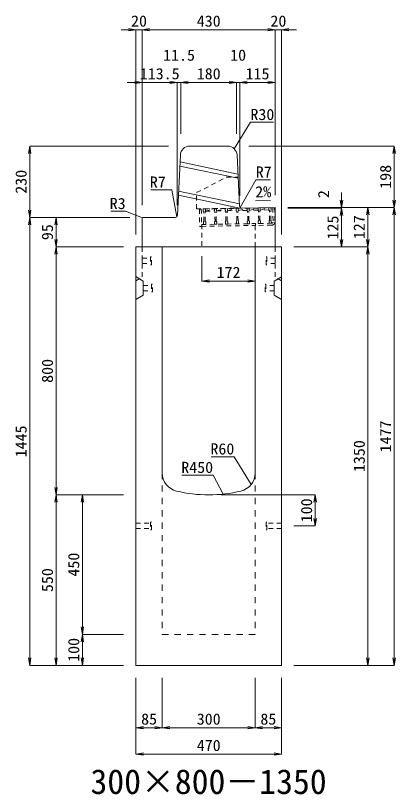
# Model space of a CAD drawing. Units: millimetres at full size. Extents: x -22536 to 51867, y -19720 to 38340.
# Drawn here: x 21276 to 22503, y 28154 to 30666 of the extents above; entities that cross this region are included whole.
import ezdxf
from ezdxf.enums import TextEntityAlignment as Align

# ---------------------------------------------------------------- set-up
doc = ezdxf.new("R2010")
doc.units = ezdxf.units.MM
doc.header["$LTSCALE"] = 20
for name, pattern in [('USER1', [2, 1, -1]), ('USER2', [1.35, 0.75, -0.6]), ('USER3', [1.35, 0.75, -0.6])]:
    doc.linetypes.add(name, pattern=pattern)
for name, color, linetype, lineweight in [('インサート', 3, 'USER2', 9), ('グレーチング', 7, 'USER2', 5), ('寸法線', 7, 'Continuous', 13), ('引出線', 4, 'Continuous', 13), ('本体', 2, 'Continuous', 13)]:
    doc.layers.add(name, color=color, linetype=linetype, lineweight=lineweight)
doc.layers.add('文字', color=7, linetype='Continuous')
doc.styles.add('ＭＳ 明朝', font='')
doc.styles.get('ＭＳ 明朝').set_extended_font_data('MS Mincho')

# ---------------------------------------------------------------- blocks, each defined once
blk = doc.blocks.new('open_arrow')
at = {"color": 0, "linetype": 'Continuous', "lineweight": -2}
blk.add_lwpolyline([(7.5, 1.25), (0, 0), (7.5, -1.25)], dxfattribs=at)

msp = doc.modelspace()

# ---------------------------------------------------------------- linework, layer by layer
at = {"layer": 'インサート'}
for p, q in [((21685, 29883.5), (21712, 29883.5)), ((21685, 29883.5), (21685, 29866.5)), ((21715, 29887.5), (21712, 29887.5)), ((21712, 29887.5), (21712, 29862.5)), ((21715, 29862.5), (21715, 29887.5)), ((22085, 29887.5), (22088, 29887.5)), ((22085, 29862.5), (22085, 29887.5)), ((22088, 29887.5), (22088, 29862.5)), ((22115, 29883.5), (22088, 29883.5)), ((22115, 29883.5), (22115, 29866.5)), ((21685, 29866.5), (21712, 29866.5)), ((21712, 29862.5), (21715, 29862.5)), ((22088, 29862.5), (22085, 29862.5)), ((22115, 29866.5), (22088, 29866.5)), ((21718.2, 29799.5), (21715.2, 29799.5)), ((21715.2, 29799.5), (21715.2, 29774.5)), ((21718.2, 29774.5), (21718.2, 29799.5)), ((22081.8, 29799.5), (22084.8, 29799.5)), ((22081.8, 29774.5), (22081.8, 29799.5)), ((22084.8, 29799.5), (22084.8, 29774.5)), ((21688.2, 29795.5), (21715.2, 29795.5)), ((21688.2, 29795.5), (21688.2, 29778.5)), ((21688.2, 29778.5), (21715.2, 29778.5)), ((21715.2, 29774.5), (21718.2, 29774.5)), ((22084.8, 29774.5), (22081.8, 29774.5)), ((22111.8, 29795.5), (22084.8, 29795.5)), ((22111.8, 29778.5), (22084.8, 29778.5)), ((22111.8, 29795.5), (22111.8, 29778.5)), ((21665, 29028.5), (21712, 29028.5)), ((21665, 29028.5), (21665, 29011.5)), ((21715, 29032.5), (21712, 29032.5)), ((21712, 29032.5), (21712, 29007.5)), ((21715, 29007.5), (21715, 29032.5)), ((22088, 29032.5), (22085, 29032.5)), ((22085, 29032.5), (22085, 29007.5)), ((22088, 29007.5), (22088, 29032.5)), ((22135, 29028.5), (22088, 29028.5)), ((22135, 29011.5), (22135, 29028.5)), ((21665, 29011.5), (21712, 29011.5)), ((21712, 29007.5), (21715, 29007.5)), ((22085, 29007.5), (22088, 29007.5)), ((22135, 29011.5), (22088, 29011.5))]:
    msp.add_line(p, q, dxfattribs=at)
at = {"layer": 'グレーチング'}
for p, q in [((21875.93, 30042.22), (21869.93, 30042.11)), ((21869.93, 30042.11), (21870.9, 29986.12)), ((21875.93, 30042.22), (21876.9, 29986.23)), ((21882.43, 30042.33), (22101.39, 30046.13)), ((21882.43, 30042.33), (21882.56, 30034.33)), ((21884.09, 30032.86), (21882.56, 30034.33)), ((21884.63, 30001.86), (21884.09, 30032.86)), ((21888.09, 30032.93), (21889.56, 30034.45)), ((21888.63, 30001.93), (21888.09, 30032.93)), ((21889.43, 30042.45), (21889.56, 30034.45)), ((21889.55, 30035.45), (21918.22, 30042.95)), ((21889.55, 30035.45), (21918.34, 30035.95)), ((21918.22, 30042.95), (21918.36, 30034.95)), ((21919.89, 30033.48), (21918.36, 30034.95)), ((21920.42, 30002.48), (21919.89, 30033.48)), ((21923.88, 30033.55), (21925.36, 30035.07)), ((21924.42, 30002.55), (21923.88, 30033.55)), ((21925.22, 30043.07), (21925.36, 30035.07)), ((21925.34, 30036.07), (21953.52, 30043.56)), ((21925.34, 30036.07), (21953.64, 30036.57)), ((21953.52, 30043.56), (21953.65, 30035.57)), ((21955.18, 30034.09), (21953.65, 30035.57)), ((21955.72, 30003.1), (21955.18, 30034.09)), ((21959.18, 30034.16), (21960.65, 30035.69)), ((21959.72, 30003.17), (21959.18, 30034.16)), ((21960.51, 30043.69), (21960.65, 30035.69)), ((21960.64, 30036.69), (21988.81, 30044.18)), ((21960.64, 30036.69), (21988.93, 30037.18)), ((21988.51, 30044.17), (21988.65, 30036.17)), ((21990.18, 30034.7), (21988.65, 30036.17)), ((21990.71, 30003.7), (21990.18, 30034.7)), ((21994.17, 30034.77), (21995.65, 30036.3)), ((21994.71, 30003.77), (21994.17, 30034.77)), ((21995.51, 30044.29), (21995.65, 30036.3)), ((21995.63, 30037.3), (22023.8, 30044.79)), ((22023.93, 30037.79), (21995.63, 30037.3)), ((22023.8, 30044.79), (22023.94, 30036.79)), ((22025.47, 30035.31), (22023.94, 30036.79)), ((22026.01, 30004.32), (22025.47, 30035.31)), ((22029.47, 30035.38), (22030.94, 30036.91)), ((22030.01, 30004.39), (22029.47, 30035.38)), ((22030.8, 30044.91), (22030.94, 30036.91)), ((22030.93, 30037.91), (22059.1, 30045.4)), ((22059.22, 30038.4), (22030.93, 30037.91)), ((22059.1, 30045.4), (22059.24, 30037.4)), ((22060.76, 30035.93), (22059.24, 30037.4)), ((22061.3, 30004.93), (22060.76, 30035.93)), ((22064.76, 30036), (22066.24, 30037.52)), ((22065.3, 30005), (22064.76, 30036)), ((22066.1, 30045.52), (22066.24, 30037.52)), ((22066.22, 30038.52), (22094.39, 30046.01)), ((22094.52, 30039.01), (22066.22, 30038.52)), ((22094.39, 30046.01), (22094.53, 30038.01)), ((22096.06, 30036.54), (22094.53, 30038.01)), ((22096.6, 30005.54), (22096.06, 30036.54)), ((22100.06, 30036.61), (22101.53, 30038.14)), ((22100.6, 30005.61), (22100.06, 30036.61)), ((22101.39, 30046.13), (22101.53, 30038.14)), ((22106.89, 30046.23), (22112.89, 30046.33)), ((22106.89, 30046.23), (22107.69, 30000.24)), ((22112.89, 30046.33), (22113.69, 30000.34)), ((22112.89, 30046.33), (22113.69, 30000.34)), ((21884.63, 30001.86), (21883.16, 30000.34)), ((21883.16, 30000.34), (21883.29, 29992.34)), ((21888.63, 30001.93), (21890.15, 30000.46)), ((21890.15, 30000.46), (21890.29, 29992.46)), ((21920.42, 30002.48), (21918.95, 30000.96)), ((21918.95, 30000.96), (21919.09, 29992.96)), ((21924.42, 30002.55), (21925.95, 30001.08)), ((21925.95, 30001.08), (21926.09, 29993.08)), ((21955.72, 30003.1), (21954.25, 30001.57)), ((21954.25, 30001.57), (21954.38, 29993.57)), ((21959.72, 30003.17), (21961.24, 30001.69)), ((21961.24, 30001.69), (21961.38, 29993.69)), ((21990.71, 30003.7), (21989.24, 30002.18)), ((21989.24, 30002.18), (21989.38, 29994.18)), ((21994.71, 30003.77), (21996.24, 30002.3)), ((21996.24, 30002.3), (21996.38, 29994.3)), ((22026.01, 30004.32), (22024.53, 30002.79)), ((22024.53, 30002.79), (22024.67, 29994.79)), ((22030.01, 30004.39), (22031.53, 30002.91)), ((22031.53, 30002.91), (22031.67, 29994.91)), ((22061.3, 30004.93), (22059.83, 30003.41)), ((22059.83, 30003.41), (22059.97, 29995.41)), ((22065.3, 30005), (22066.83, 30003.53)), ((22066.83, 30003.53), (22066.97, 29995.53)), ((22096.6, 30005.54), (22095.12, 30004.02)), ((22095.12, 30004.02), (22095.26, 29996.02)), ((22100.6, 30005.61), (22102.12, 30004.14)), ((22102.12, 30004.14), (22102.26, 29996.14)), ((21876.9, 29986.23), (21870.9, 29986.12)), ((21876.8, 29992.22), (22050.77, 29995.25)), ((21876.9, 29986.22), (22050.87, 29989.25)), ((21883.29, 29992.34), (21890.29, 29992.46)), ((21919.09, 29992.96), (21926.09, 29993.08)), ((21954.38, 29993.57), (21961.38, 29993.69)), ((21996.38, 29994.3), (21989.38, 29994.18)), ((22031.67, 29994.91), (22024.67, 29994.79)), ((22103.76, 29996.17), (22050.77, 29995.25)), ((22050.77, 29995.25), (22050.87, 29989.25)), ((22103.87, 29990.17), (22050.87, 29989.25)), ((22066.97, 29995.53), (22059.97, 29995.41)), ((22102.26, 29996.14), (22095.26, 29996.02))]:
    msp.add_line(p, q, dxfattribs=at)
for radius, start, end in [(4, 270.99562, 0.99536), (10, 270.99553, 0.99532)]:
    msp.add_arc((22103.69, 30000.17), radius, start, end, dxfattribs=at)
at = {"layer": '寸法線'}
for p, q in [((21733, 30620.58), (21617, 30620.58)), ((21665, 29960), (21665, 30620.58)), ((21685, 30620.58), (22115, 30620.58)), ((21685, 30137), (21685, 30620.58)), ((21685, 30055), (21685, 30620.58)), ((22067, 30620.58), (22183, 30620.58)), ((22115, 30087), (22115, 30620.58)), ((22115, 30087), (22115, 30620.58)), ((22135, 29960), (22135, 30620.58)), ((21637, 30450.58), (21798.5, 30450.58)), ((21685, 30055), (21685, 30450.58)), ((21750.5, 30450.58), (21858, 30450.58)), ((21798.5, 30055), (21798.5, 30450.58)), ((21798.5, 30055), (21798.5, 30450.58)), ((21810, 30285), (21810, 30450.58)), ((21810, 30450.58), (21990, 30450.58)), ((21810, 30285), (21810, 30450.58)), ((21942, 30450.58), (22048, 30450.58)), ((21990, 30285), (21990, 30450.58)), ((21990, 30285), (21990, 30450.58)), ((22000, 30085), (22000, 30450.58)), ((22000, 30450.58), (22115, 30450.58)), ((22000, 30085), (22000, 30450.58)), ((22115, 30087), (22115, 30450.58)), ((21322.06, 30245), (21322.06, 30015)), ((21770, 30245), (21322.06, 30245)), ((22030, 30245), (22498.78, 30245)), ((22498.78, 30245), (22498.78, 30047)), ((22328.78, 30095), (22328.78, 29997)), ((22155, 30047), (22328.78, 30047)), ((22155, 30047), (22413.78, 30047)), ((22155, 30047), (22498.78, 30047)), ((22155, 30047), (22498.78, 30047)), ((22155, 30045), (22328.78, 30045)), ((22155, 30045), (22328.78, 30045)), ((22328.78, 30045), (22328.78, 29920)), ((22413.78, 30047), (22413.78, 29920)), ((22498.78, 30047), (22498.78, 28570)), ((21322.06, 28570), (21322.06, 30015)), ((21645, 30015), (21322.06, 30015)), ((21645, 30015), (21322.06, 30015)), ((21407.06, 30015), (21407.06, 29920)), ((21645, 30015), (21407.06, 30015)), ((21625, 29920), (21407.06, 29920)), ((21407.06, 29920), (21407.06, 29120)), ((21625, 29920), (21407.06, 29920)), ((22175, 29920), (22328.78, 29920)), ((22175, 29920), (22413.78, 29920)), ((22175, 29920), (22413.78, 29920)), ((22413.78, 29920), (22413.78, 28570)), ((21878, 29890), (21878, 29809.77)), ((21878, 29809.77), (22050, 29809.77)), ((21625, 29120), (21407.06, 29120)), ((21407.06, 28570), (21407.06, 29120)), ((21625, 29120), (21407.06, 29120)), ((21492.06, 29120), (21492.06, 28670)), ((21625, 29120), (21492.06, 29120)), ((21940, 29120), (22243.78, 29120)), ((22243.78, 29120), (22243.78, 29020)), ((22175, 29020), (22243.78, 29020)), ((21625, 28670), (21492.06, 28670)), ((21492.06, 28670), (21492.06, 28570)), ((21625, 28670), (21492.06, 28670)), ((21625, 28570), (21322.06, 28570)), ((21625, 28570), (21407.06, 28570)), ((21625, 28570), (21492.06, 28570)), ((22175, 28570), (22413.78, 28570)), ((22175, 28570), (22498.78, 28570)), ((21665, 28530), (21665, 28368.84)), ((21665, 28530), (21665, 28283.84)), ((21750, 28530), (21750, 28368.84)), ((21750, 28530), (21750, 28368.84)), ((22050, 28530), (22050, 28368.84)), ((22050, 28530), (22050, 28368.84)), ((22135, 28530), (22135, 28368.84)), ((22135, 28530), (22135, 28283.84)), ((21665, 28368.84), (21750, 28368.84)), ((21750, 28368.84), (22050, 28368.84)), ((22050, 28368.84), (22135, 28368.84)), ((21665, 28283.84), (22135, 28283.84))]:
    msp.add_line(p, q, dxfattribs=at)
at = {"layer": '引出線'}
for points in [[(21982.14, 30236.74), (22034.6, 30322.07), (22109.27, 30322.07)], [(22001.83, 30046.93), (22051.86, 30136.53), (22099.79, 30136.53)], [(21796.67, 30016.93), (21781.31, 30103.9), (21713.38, 30103.9)], [(22050.86, 30068.59), (22099.57, 30069.56), (22050.83, 30068.59)], [(21685.88, 30014.12), (21631.81, 30034.81), (21584.09, 30034.81)], [(22037.07, 29153.32), (21982.66, 29243.21), (21907.98, 29243.21)], [(21946.44, 29122.4), (21914.22, 29183.55), (21813.21, 29183.55)]]:
    msp.add_lwpolyline(points, dxfattribs=at)
at = {"layer": '本体', "lineweight": 20}
for p, q in [((21838.54, 30245), (21961.46, 30245)), ((21798.83, 30021.65), (21808.57, 30216.5)), ((21999.66, 30051.77), (21991.42, 30216.5)), ((22006.77, 30045.12), (22115, 30046.99)), ((22115, 29920), (22115, 30046.99)), ((21685, 30012), (21685, 29920)), ((21791.84, 30015), (21688, 30015)), ((22115, 29920), (21685, 29920))]:
    msp.add_line(p, q, dxfattribs=at)
at = {"layer": '本体', "lineweight": 9}
for p, q in [((21995.19, 30141.22), (21806.8, 30180.9)), ((21994.52, 30154.65), (21807.45, 30194.05)), ((21999.32, 30058.59), (21802.75, 30100)), ((21999.99, 30045.17), (21802.09, 30086.85)), ((21665, 29824), (21688.2, 29809.5)), ((22134.58, 29823.74), (22111.8, 29809.5)), ((21688.2, 29809.5), (21688.2, 29764.5)), ((22111.8, 29809.5), (22111.8, 29764.5)), ((21688.2, 29764.5), (21665, 29750)), ((22111.8, 29764.5), (22135, 29750))]:
    msp.add_line(p, q, dxfattribs=at)
at = {"layer": '本体', "linetype": 'USER3', "lineweight": 9}
for p, q in [((21860.81, 30095), (21957.7, 30145)), ((21957.7, 30145), (21995, 30145)), ((21860.81, 30042.58), (21860.81, 30095)), ((21860.81, 30042.58), (22006.77, 30045.11)), ((21878, 29992.24), (21878, 29920)), ((22050, 29920), (22050, 29995.23))]:
    msp.add_line(p, q, dxfattribs=at)
at = {"layer": '本体'}
for p, q in [((21665, 29920), (21665, 28570)), ((21665, 29920), (21750, 29920)), ((21750, 29920), (21750, 29190.53)), ((22050, 29920), (22135, 29920)), ((22050, 29920), (22050, 29190.53)), ((22135, 29920), (22135, 28570)), ((21665, 28570), (22135, 28570))]:
    msp.add_line(p, q, dxfattribs=at)
at = {"layer": '本体', "linetype": 'USER2', "lineweight": 9}
for p, q in [((21685, 29823), (21685, 29920)), ((22115, 29823), (22115, 29920)), ((21665, 29810.5), (21685, 29823)), ((22135, 29810.5), (22115, 29823))]:
    msp.add_line(p, q, dxfattribs=at)
at = {"layer": '本体', "linetype": 'USER1', "lineweight": 15}
for p, q in [((21750, 29190.53), (21750, 28670)), ((22050, 29190.53), (22050, 28670)), ((21750, 28670), (22050, 28670))]:
    msp.add_line(p, q, dxfattribs=at)
at = {"layer": '本体', "lineweight": 20}
for centre, radius, start, end in [((21838.54, 30215), 30, 90, 177.13784), ((21961.46, 30215), 30, 2.86268, 90), ((22006.65, 30052.12), 7, 182.86268, 270.99344), ((21688, 30012), 3, 90, 180), ((21791.84, 30022), 7, 270, 357.13784)]:
    msp.add_arc(centre, radius, start, end, dxfattribs=at)
at = {"layer": '本体'}
for centre, radius, start, end in [((21810, 29190.53), 60, 180, 256.65764), ((21990, 29190.53), 60, 283.34236, 0), ((21900, 29570), 450, 256.65764, 283.34236)]:
    msp.add_arc(centre, radius, start, end, dxfattribs=at)

# ---------------------------------------------------------------- block references
at = {"layer": '寸法線', "xscale": 3.2, "yscale": 3.2}
for p, rotation in [((21665, 30620.58), 180), ((22115, 30620.58), 180), ((22115, 30620.58), 180), ((21685, 30450.58), 180), ((21798.5, 30450.58), 180), ((21798.5, 30450.58), 180), ((21990, 30450.58), 180), ((21990, 30450.58), 180), ((22115, 30450.58), 180), ((21322.06, 30245), 270), ((22498.78, 30245), 270), ((22328.78, 30047), 90), ((22498.78, 30047), 90), ((21322.06, 30015), 90), ((22328.78, 30045), 270), ((22328.78, 30045), 270), ((22413.78, 30047), 270), ((22498.78, 30047), 270), ((21322.06, 30015), 270), ((21407.06, 30015), 270), ((21407.06, 29920), 90), ((22328.78, 29920), 90), ((22413.78, 29920), 90), ((21407.06, 29920), 270), ((22413.78, 29920), 270), ((22050, 29809.77), 180), ((21407.06, 29120), 90), ((21407.06, 29120), 270), ((21492.06, 29120), 270), ((22243.78, 29120), 270), ((22243.78, 29020), 90), ((21492.06, 28670), 90), ((21492.06, 28670), 270), ((21322.06, 28570), 90), ((21407.06, 28570), 90), ((21492.06, 28570), 90), ((22413.78, 28570), 90), ((22498.78, 28570), 90), ((21750, 28368.84), 180), ((22050, 28368.84), 180), ((22135, 28368.84), 180), ((22135, 28283.84), 180)]:
    msp.add_blockref('open_arrow', p, dxfattribs=dict(at, rotation=rotation))
for p in [(21685, 30620.58), (21685, 30620.58), (22135, 30620.58), (21810, 30450.58), (21810, 30450.58), (22000, 30450.58), (22000, 30450.58), (21878, 29809.77), (21665, 28368.84), (21750, 28368.84), (22050, 28368.84), (21665, 28283.84)]:
    msp.add_blockref('open_arrow', p, dxfattribs=at)
at = {"layer": '引出線', "xscale": 0.0533, "yscale": 0.0533}
for p, rotation in [((21982.14, 30236.74), 58.4), ((22050.86, 30068.59), 1.1), ((22001.83, 30046.93), 60.8), ((21685.88, 30014.12), 159.1), ((21796.67, 30016.93), 100), ((22037.07, 29153.32), 121.2), ((21946.44, 29122.4), 117.8)]:
    msp.add_blockref('open_arrow', p, dxfattribs=dict(at, rotation=rotation))

# ---------------------------------------------------------------- texts
at = {"layer": '寸法線', "style": 'ＭＳ 明朝', "width": 1.05}
for s, p in [('20', (21675, 30648.58)), ('430', (21900, 30648.58)), ('20', (22125, 30648.58)), ('11.5', (21804.25, 30538.58)), ('10', (21995, 30538.58)), ('113.5', (21741.75, 30478.58)), ('180', (21900, 30478.58)), ('115', (22057.5, 30478.58)), ('172', (21964, 29837.77)), ('85', (21707.5, 28396.84)), ('300', (21900, 28396.84)), ('85', (22092.5, 28396.84)), ('470', (21900, 28311.84))]:
    msp.add_text(s, height=36.03, dxfattribs=at).set_placement(p, align=Align.MIDDLE_CENTER)
for s, p in [('198', (22470.78, 30146)), ('230', (21294.06, 30130)), ('2', (22270.78, 30090.34)), ('125', (22300.78, 29982.5)), ('127', (22385.78, 29983.5)), ('95', (21379.06, 29967.5)), ('800', (21379.06, 29520)), ('1477', (22470.78, 29308.5)), ('1445', (21294.06, 29292.5)), ('1350', (22385.78, 29245)), ('100', (22215.78, 29070)), ('450', (21464.06, 28895)), ('550', (21379.06, 28845)), ('100', (21464.06, 28620))]:
    msp.add_text(s, height=36.03, rotation=90, dxfattribs=at).set_placement(p, align=Align.MIDDLE_CENTER)
at = {"layer": '引出線', "style": 'ＭＳ 明朝', "width": 1.05}
for s, p in [('R30', (22034.6, 30365.27)), ('R7', (22051.86, 30179.73))]:
    msp.add_text(s, height=36.03, dxfattribs=at).set_placement(p, align=Align.TOP_LEFT)
for s, p in [('R7', (21761.31, 30147.1)), ('R3', (21631.81, 30078.01)), ('R60', (21982.66, 29286.41)), ('R450', (21914.22, 29226.75))]:
    msp.add_text(s, height=36.03, dxfattribs=at).set_placement(p, align=Align.TOP_RIGHT)
msp.add_text('2%', height=36.03, rotation=1.146, dxfattribs=at).set_placement((22049.89, 30115.48), align=Align.TOP_LEFT)
at = {"layer": '文字', "style": 'ＭＳ 明朝'}
msp.add_text('300×800－1350', height=80.06, dxfattribs=at).set_placement((21899.52, 28195.03), align=Align.MIDDLE_CENTER)

doc.saveas('drawing.dxf')
